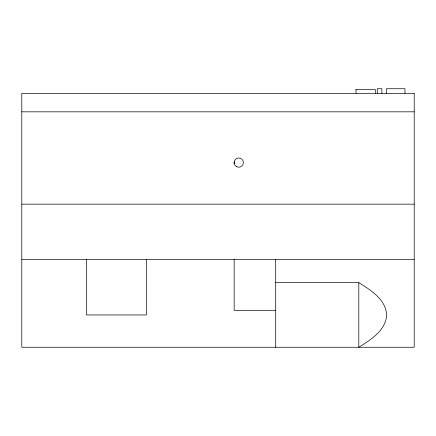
<?xml version="1.0" encoding="UTF-8"?>
<svg xmlns="http://www.w3.org/2000/svg" width="436" height="436" viewBox="0 0 436 436"><rect width="100%" height="100%" fill="white"/><g stroke="black" fill="none" stroke-linecap="round" stroke-linejoin="round"><path stroke-width="0.65" d="M355.771 89.663L375.423 89.663L375.423 93.353M21.8 111.823L414.2 111.823M21.8 204.152L414.2 204.152M21.8 259.551L414.2 259.551M275.705 282.632L358.801 282.632C370.567 289.995 385.855 299.396 386.645 314.945C385.855 330.493 370.567 339.9 358.801 347.263L358.801 282.632M275.705 310.328L234.159 310.328L234.159 259.551M404.968 93.353L404.968 88.737L386.503 88.737L386.503 93.353M381.887 93.353L381.887 88.737L377.271 88.737L377.271 93.353M356.032 89.663L356.032 93.353M275.705 259.551L275.705 347.263M234.159 161.865L234.159 163.892M146.447 259.551L146.447 314.945L86.432 314.945L86.432 259.551M414.2 93.353L21.8 93.353L21.8 347.263L414.2 347.263L414.2 93.353M236.465 166.601A4.616 4.616 0 0 0 243.392 162.601A4.616 4.616 0 0 0 236.465 158.606A4.616 4.616 0 0 0 236.465 166.601"/></g></svg>
